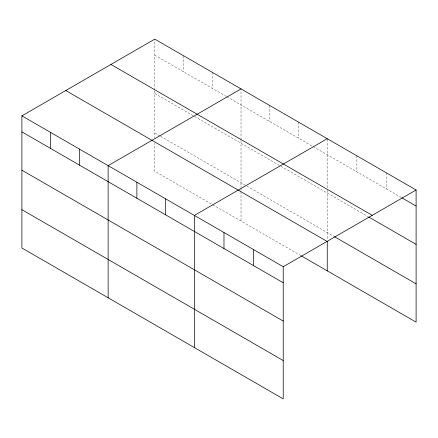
<?xml version="1.0" encoding="UTF-8"?>
<svg xmlns="http://www.w3.org/2000/svg" width="438" height="438" viewBox="0 0 438 438"><rect width="100%" height="100%" fill="white"/><g stroke="black" fill="none" stroke-linecap="round" stroke-linejoin="round"><path stroke-width="0.33" stroke-dasharray="2.19 1.64" d="M154.784 90.058L154.784 39.135M241.02 140.527L241.02 187.535M241.02 139.842L241.02 88.919M327.252 190.316L327.252 240.057M327.252 187.579L327.252 138.709M154.784 55.161L226.353 96.48M226.939 96.82L312.59 146.27M313.175 146.604L401.29 197.483M154.784 93.48L194.089 116.174M194.675 116.508L280.325 165.958M280.911 166.298L368.123 216.651M154.784 132.96L160.067 136.004M160.653 136.344L246.298 185.794M246.884 186.134L333.767 236.296M300.857 255.611L154.784 171.274L154.784 143.221M386.486 172.906L386.486 188.931M356.866 155.808L356.866 171.833M298.508 122.114L298.508 138.14M269.764 105.514L269.764 121.545M241.02 188.22L241.02 190.957M241.02 191.641L241.02 221.064M212.277 72.325L212.277 88.35M183.527 55.73L183.527 71.755M154.784 90.743L154.784 137.746"/><path stroke-width="0.66" d="M21.9 115.856L283.216 266.726L283.216 398.865L21.9 247.996L21.9 115.856L154.784 39.135L416.1 190.004L416.1 322.144L301.443 255.945M241.02 88.919L108.131 165.641L108.131 297.785M327.252 138.709L194.368 215.43L194.368 347.569M283.216 266.726L416.1 190.004M401.887 197.823L416.1 206.03M110.934 64.452L372.245 215.321M368.714 216.991L416.1 244.349M334.358 236.635L416.1 283.829M65.755 90.535L327.066 241.404M21.9 131.882L283.216 282.751M21.9 170.201L283.216 321.07M21.9 209.682L283.216 360.545M327.252 241.426L327.252 270.848M253.602 249.627L253.602 265.652M223.982 232.529L223.982 248.554M165.624 198.83L165.624 214.861M136.88 182.235L136.88 198.266M79.388 149.046L79.388 165.071M50.644 132.451L50.644 148.477"/></g></svg>
